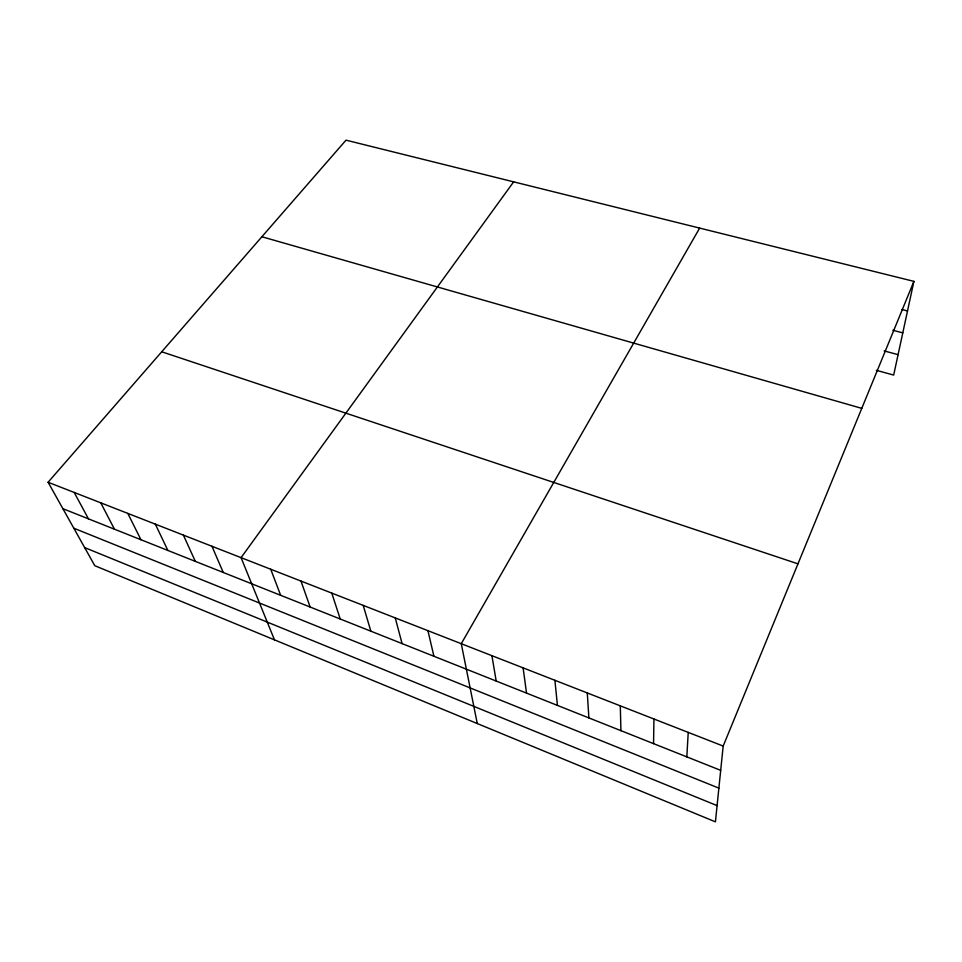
<?xml version="1.0" encoding="UTF-8"?>
<svg xmlns="http://www.w3.org/2000/svg" width="962" height="962" viewBox="0 0 962 962"><rect width="100%" height="100%" fill="white"/><g stroke="black" fill="none" stroke-linecap="round" stroke-linejoin="round"><path stroke-width="1.44" d="M653.559 743.638L653.932 718.987M686.82 756.866L688.227 732.395M913.9 281.361L723.183 746.055L715.427 821.837L94.793 565.704L48.1 482.251L346.007 140.163L913.9 281.361L893.674 375.072L876.37 370.31M699.651 228.09L461.267 643.698L477.272 723.556M513.648 181.842L241.065 557.659L274.483 639.862M901.731 309.451L907.515 310.942M892.856 330.255L902.789 332.864M884.162 350.914L898.075 354.653M261.892 236.76L861.784 408.357M161.724 351.779L797.967 563.84M48.1 482.251L723.183 746.055M62.891 508.682L720.694 770.346M73.821 528.222L718.879 788.131M84.656 547.594L717.087 805.627M74.194 492.448L88.456 518.843M100.757 502.825L114.466 529.196M127.802 513.395L140.945 539.73M155.339 524.158L167.881 550.444M183.393 535.112L195.322 561.363M211.965 546.284L223.244 572.462M270.731 569.251L280.651 595.31M300.962 581.06L310.161 607.046M331.782 593.109L340.223 618.999M363.203 605.387L370.863 631.192M395.25 617.905L402.092 643.614M427.934 630.675L433.922 656.276M491.907 655.675L496.188 681.036M523.112 667.868L526.527 693.109M554.906 680.29L557.419 705.399M587.289 692.953L588.876 717.917M620.298 705.843L620.923 730.663"/></g></svg>
